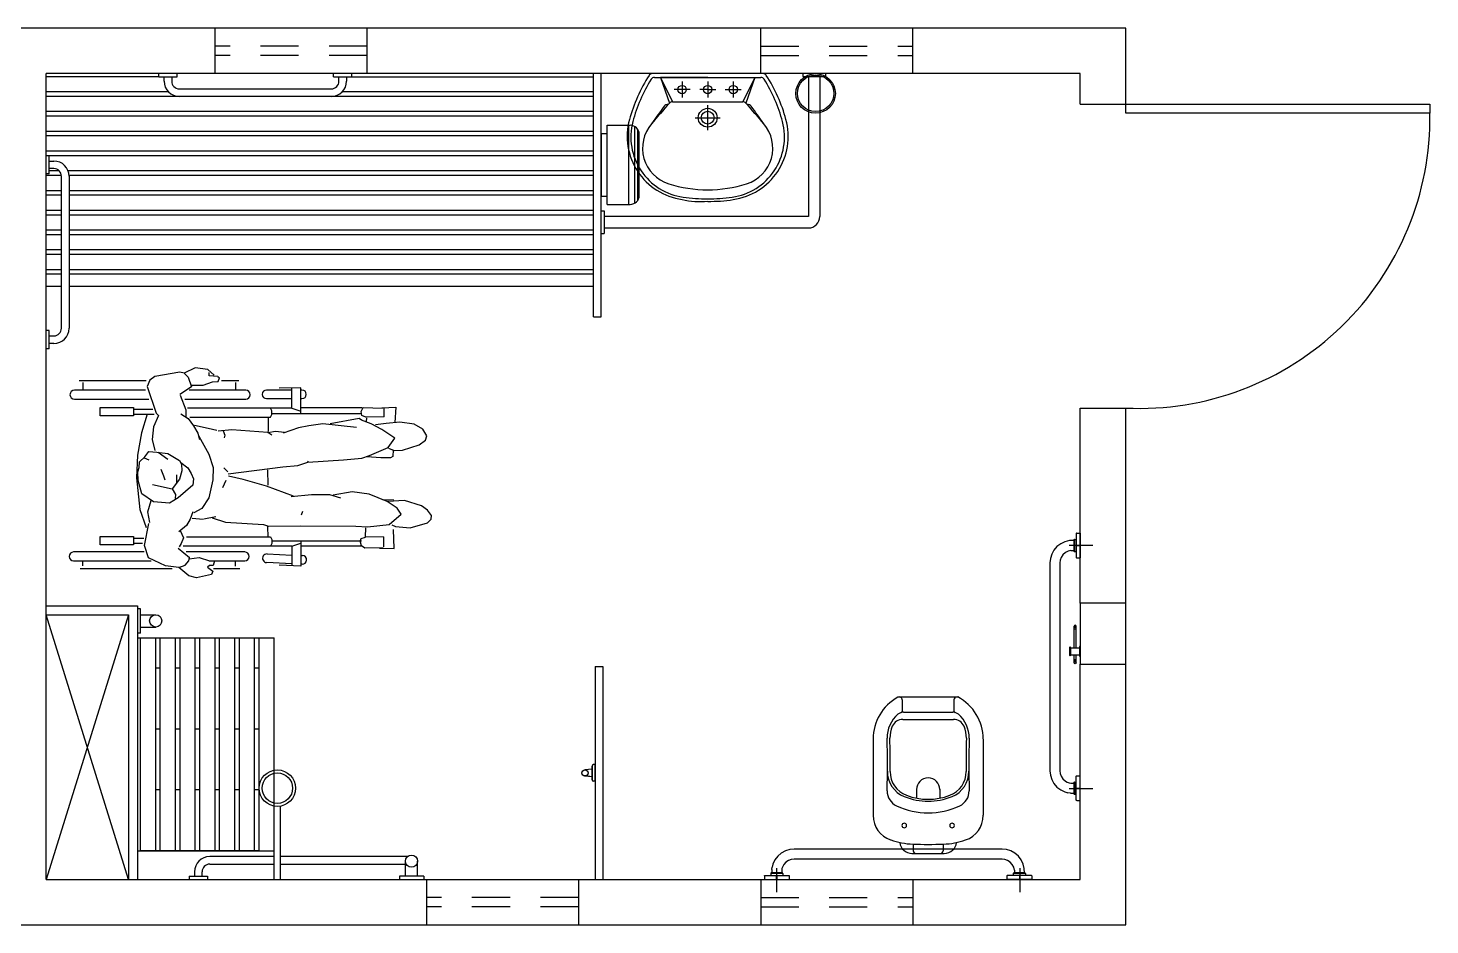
# Model space of a CAD drawing. Header units: inches. Extents: x 542650 to 544515, y 9574150 to 9574595.
# Drawn here: x 542790.676 to 542795.286, y 9574244.093 to 9574247.043 of the extents above; entities that cross this region are included whole.
import ezdxf

# ---------------------------------------------------------------- set-up
doc = ezdxf.new("R2010")
doc.units = ezdxf.units.IN
doc.header["$MEASUREMENT"] = 0
doc.linetypes.add('CONTINU', pattern=[0])
doc.linetypes.add('HIDDEN2', pattern=[0.1875, 0.125, -0.0625])
doc.layers.add('I-ARQ', color=8, linetype='Continuous')

msp = doc.modelspace()

# ---------------------------------------------------------------- linework, layer by layer
at = {"layer": 'I-ARQ'}
for p, q in [((542794.2859, 9574247.0428), (542790.5909, 9574247.0428)), ((542791.2909, 9574246.8928), (542791.2909, 9574247.0428)), ((542791.7909, 9574246.8928), (542791.7909, 9574247.0428)), ((542793.0859, 9574246.8928), (542793.0859, 9574247.0428)), ((542793.5859, 9574246.8928), (542793.5859, 9574247.0428)), ((542794.2859, 9574246.7928), (542794.2859, 9574247.0428)), ((542794.1359, 9574246.8928), (542790.7359, 9574246.8928)), ((542790.7359, 9574244.2428), (542790.7359, 9574246.8928)), ((542791.1059, 9574246.8828), (542791.1059, 9574246.8928)), ((542791.1659, 9574246.8828), (542791.1659, 9574246.8928)), ((542791.6809, 9574246.8828), (542791.6809, 9574246.8928)), ((542791.7409, 9574246.8828), (542791.7409, 9574246.8928)), ((542792.5359, 9574246.0928), (542792.5359, 9574246.8928)), ((542792.5359, 9574246.0928), (542792.5359, 9574246.8928)), ((542792.5609, 9574246.0928), (542792.5609, 9574246.8928)), ((542792.5609, 9574246.0928), (542792.5609, 9574246.8928)), ((542793.0931, 9574246.8928), (542792.7287, 9574246.8928)), ((542794.1359, 9574246.7928), (542794.1359, 9574246.8928)), ((542791.1059, 9574246.8828), (542790.7359, 9574246.8828)), ((542791.1059, 9574246.8828), (542791.1659, 9574246.8828)), ((542791.1234, 9574246.8678), (542791.1234, 9574246.8828)), ((542791.1484, 9574246.8828), (542791.1484, 9574246.8678)), ((542791.1734, 9574246.8428), (542791.6734, 9574246.8428)), ((542791.6809, 9574246.8828), (542791.7409, 9574246.8828)), ((542791.6984, 9574246.8678), (542791.6984, 9574246.8828)), ((542791.7234, 9574246.8828), (542791.7234, 9574246.8678)), ((542791.7409, 9574246.8828), (542792.5359, 9574246.8828)), ((542791.1377, 9574246.8328), (542790.7359, 9574246.8328)), ((542792.5359, 9574246.8178), (542790.7359, 9574246.8178)), ((542791.3734, 9574246.8178), (542791.1734, 9574246.8178)), ((542791.6734, 9574246.8178), (542791.3934, 9574246.8178)), ((542792.5359, 9574246.8328), (542791.7091, 9574246.8328)), ((542792.5359, 9574246.7678), (542790.7359, 9574246.7678)), ((542792.5359, 9574246.7528), (542790.7359, 9574246.7528)), ((542794.1359, 9574246.7928), (542794.2859, 9574246.7928)), ((542794.2859, 9574246.7928), (542795.2859, 9574246.7928)), ((542794.2859, 9574246.7628), (542794.2859, 9574246.7928)), ((542795.2859, 9574246.7628), (542794.2859, 9574246.7628)), ((542795.2859, 9574246.7928), (542795.2859, 9574246.7628)), ((542792.5359, 9574246.7028), (542790.7359, 9574246.7028)), ((542792.58, 9574246.7228), (542792.6559, 9574246.7228)), ((542792.58, 9574246.4628), (542792.58, 9574246.7228)), ((542792.6515, 9574246.4628), (542792.6515, 9574246.7228)), ((542792.6718, 9574246.4674), (542792.6718, 9574246.7182)), ((542792.6812, 9574246.4767), (542792.6812, 9574246.7089)), ((542792.5359, 9574246.6878), (542790.7359, 9574246.6878)), ((542792.5609, 9574246.6957), (542792.58, 9574246.6957)), ((542792.5609, 9574246.6957), (542792.5609, 9574246.4898)), ((542792.6859, 9574246.4928), (542792.6859, 9574246.6928)), ((542792.5359, 9574246.6378), (542790.7359, 9574246.6378)), ((542792.5359, 9574246.6228), (542790.7359, 9574246.6228)), ((542790.7459, 9574246.6228), (542790.7359, 9574246.6228)), ((542790.7459, 9574246.5628), (542790.7459, 9574246.6228)), ((542790.7459, 9574246.6053), (542790.7609, 9574246.6053)), ((542790.7609, 9574246.5803), (542790.7459, 9574246.5803)), ((542790.7788, 9574246.5728), (542790.7459, 9574246.5728)), ((542792.5359, 9574246.5728), (542790.8077, 9574246.5728)), ((542790.7459, 9574246.5628), (542790.7359, 9574246.5628)), ((542790.7858, 9574246.5578), (542790.7359, 9574246.5578)), ((542790.7859, 9574246.0553), (542790.7859, 9574246.5553)), ((542792.5359, 9574246.5578), (542790.8108, 9574246.5578)), ((542790.8109, 9574246.5553), (542790.8109, 9574246.0553)), ((542790.7859, 9574246.5078), (542790.7359, 9574246.5078)), ((542790.7859, 9574246.4928), (542790.7359, 9574246.4928)), ((542792.5359, 9574246.5078), (542790.8109, 9574246.5078)), ((542792.5359, 9574246.4928), (542790.8109, 9574246.4928)), ((542792.5609, 9574246.4898), (542792.58, 9574246.4898)), ((542790.7859, 9574246.4428), (542790.7359, 9574246.4428)), ((542790.7859, 9574246.4278), (542790.7359, 9574246.4278)), ((542792.5359, 9574246.4428), (542790.8109, 9574246.4428)), ((542792.5359, 9574246.4278), (542790.8109, 9574246.4278)), ((542792.58, 9574246.4628), (542792.6559, 9574246.4628)), ((542790.7859, 9574246.3778), (542790.7359, 9574246.3778)), ((542790.7859, 9574246.3628), (542790.7359, 9574246.3628)), ((542792.5359, 9574246.3778), (542790.8109, 9574246.3778)), ((542792.5359, 9574246.3628), (542790.8109, 9574246.3628)), ((542790.7859, 9574246.3128), (542790.7359, 9574246.3128)), ((542790.7859, 9574246.2978), (542790.7359, 9574246.2978)), ((542792.5359, 9574246.3128), (542790.8109, 9574246.3128)), ((542792.5359, 9574246.2978), (542790.8109, 9574246.2978)), ((542790.7859, 9574246.2478), (542790.7359, 9574246.2478)), ((542792.5359, 9574246.2478), (542790.8109, 9574246.2478)), ((542790.7859, 9574246.2328), (542790.7359, 9574246.2328)), ((542792.5359, 9574246.2328), (542790.8109, 9574246.2328)), ((542790.7859, 9574246.1928), (542790.7359, 9574246.1928)), ((542792.5359, 9574246.1928), (542790.8109, 9574246.1928)), ((542792.5359, 9574246.0928), (542792.5609, 9574246.0928)), ((542792.5359, 9574246.0928), (542792.5609, 9574246.0928)), ((542790.7459, 9574246.0478), (542790.7359, 9574246.0478)), ((542790.7459, 9574245.9878), (542790.7459, 9574246.0478)), ((542790.7459, 9574246.0303), (542790.7609, 9574246.0303)), ((542790.7459, 9574245.9878), (542790.7359, 9574245.9878)), ((542790.7609, 9574246.0053), (542790.7459, 9574246.0053)), ((542794.1359, 9574245.1509), (542794.1359, 9574245.7928)), ((542794.1359, 9574245.7928), (542794.2859, 9574245.7928)), ((542794.2859, 9574245.1509), (542794.2859, 9574245.7928)), ((542794.0992, 9574245.3418), (542794.1779, 9574245.3418)), ((542790.7359, 9574245.1428), (542791.0359, 9574245.1428)), ((542791.0359, 9574245.1428), (542791.0359, 9574244.2428)), ((542794.2859, 9574245.1509), (542794.1359, 9574245.1509)), ((542794.1359, 9574245.1509), (542794.1359, 9574244.9509)), ((542794.1359, 9574245.1509), (542794.1359, 9574244.9509)), ((542794.2859, 9574244.9509), (542794.2859, 9574245.1509)), ((542790.7359, 9574245.1128), (542791.0059, 9574245.1128)), ((542791.0059, 9574245.1128), (542790.7359, 9574244.2428)), ((542791.0059, 9574244.2428), (542790.7359, 9574245.1128)), ((542791.0059, 9574245.1128), (542791.0059, 9574244.2428)), ((542791.0459, 9574245.1328), (542791.0359, 9574245.1328)), ((542791.0459, 9574245.0528), (542791.0459, 9574245.1328)), ((542791.0459, 9574245.1128), (542791.0959, 9574245.1128)), ((542791.0459, 9574245.0528), (542791.0359, 9574245.0528)), ((542791.0459, 9574245.0728), (542791.0959, 9574245.0728)), ((542794.1161, 9574245.0044), (542794.1161, 9574245.0758)), ((542794.1161, 9574245.0044), (542794.1161, 9574245.0758)), ((542794.1221, 9574245.0741), (542794.1161, 9574245.0741)), ((542794.1221, 9574245.0741), (542794.1161, 9574245.0741)), ((542794.1221, 9574245.0708), (542794.1161, 9574245.0708)), ((542794.1221, 9574245.0708), (542794.1161, 9574245.0708)), ((542794.1221, 9574245.0658), (542794.1161, 9574245.0658)), ((542794.1221, 9574245.0658), (542794.1161, 9574245.0658)), ((542794.122, 9574245.0766), (542794.1163, 9574245.0766)), ((542794.122, 9574245.0766), (542794.1163, 9574245.0766)), ((542794.1221, 9574245.0044), (542794.1221, 9574245.0758)), ((542794.1221, 9574245.0044), (542794.1221, 9574245.0758)), ((542791.0359, 9574245.037), (542791.4859, 9574245.037)), ((542791.0459, 9574244.337), (542791.0459, 9574245.037)), ((542791.0959, 9574244.337), (542791.0959, 9574245.037)), ((542791.1059, 9574245.037), (542791.4359, 9574245.037)), ((542791.1109, 9574244.337), (542791.1109, 9574245.037)), ((542791.1609, 9574244.337), (542791.1609, 9574245.037)), ((542791.1759, 9574244.337), (542791.1759, 9574245.037)), ((542791.2259, 9574244.337), (542791.2259, 9574245.037)), ((542791.2409, 9574244.337), (542791.2409, 9574245.037)), ((542791.2909, 9574244.337), (542791.2909, 9574245.037)), ((542791.3059, 9574244.337), (542791.3059, 9574245.037)), ((542791.3559, 9574244.337), (542791.3559, 9574245.037)), ((542791.3709, 9574244.337), (542791.3709, 9574245.037)), ((542791.4209, 9574244.337), (542791.4209, 9574245.037)), ((542791.4359, 9574244.337), (542791.4359, 9574245.037)), ((542791.4859, 9574244.337), (542791.4859, 9574245.037)), ((542794.1009, 9574245.0057), (542794.1009, 9574244.9799)), ((542794.1009, 9574245.0057), (542794.1009, 9574244.9799)), ((542794.1044, 9574245.0057), (542794.1044, 9574244.9799)), ((542794.1044, 9574245.0057), (542794.1044, 9574244.9799)), ((542794.1044, 9574245.0044), (542794.1338, 9574245.0044)), ((542794.1044, 9574245.0044), (542794.1338, 9574245.0044)), ((542794.1338, 9574245.0078), (542794.1338, 9574244.9778)), ((542794.1338, 9574245.0078), (542794.1338, 9574244.9778)), ((542794.1044, 9574244.9812), (542794.1338, 9574244.9812)), ((542794.1044, 9574244.9812), (542794.1338, 9574244.9812)), ((542794.1161, 9574244.9551), (542794.1161, 9574244.9812)), ((542794.1161, 9574244.9551), (542794.1161, 9574244.9812)), ((542794.1221, 9574244.9651), (542794.1161, 9574244.9651)), ((542794.1221, 9574244.9651), (542794.1161, 9574244.9651)), ((542794.1221, 9574244.961), (542794.1161, 9574244.961)), ((542794.1221, 9574244.961), (542794.1161, 9574244.961)), ((542794.1221, 9574244.9589), (542794.1161, 9574244.9589)), ((542794.1221, 9574244.9589), (542794.1161, 9574244.9589)), ((542794.1221, 9574244.9551), (542794.1221, 9574244.9812)), ((542794.1221, 9574244.9551), (542794.1221, 9574244.9812)), ((542794.1359, 9574244.9509), (542794.2859, 9574244.9509)), ((542794.1359, 9574244.2428), (542794.1359, 9574244.9509)), ((542794.1359, 9574244.2428), (542794.1359, 9574244.9509)), ((542794.2859, 9574244.0928), (542794.2859, 9574244.9509)), ((542791.1109, 9574244.937), (542791.0959, 9574244.937)), ((542791.1759, 9574244.937), (542791.1609, 9574244.937)), ((542791.2409, 9574244.937), (542791.2259, 9574244.937)), ((542791.3059, 9574244.937), (542791.2909, 9574244.937)), ((542791.3709, 9574244.937), (542791.3559, 9574244.937)), ((542791.4359, 9574244.937), (542791.4209, 9574244.937)), ((542792.5409, 9574244.9428), (542792.5409, 9574244.2428)), ((542792.5409, 9574244.9428), (542792.5659, 9574244.9428)), ((542792.5409, 9574244.9428), (542792.5409, 9574244.2428)), ((542792.5409, 9574244.9428), (542792.5659, 9574244.9428)), ((542792.5659, 9574244.9428), (542792.5659, 9574244.2428)), ((542792.5659, 9574244.9428), (542792.5659, 9574244.2428)), ((542791.1109, 9574244.737), (542791.0959, 9574244.737)), ((542791.1759, 9574244.737), (542791.1609, 9574244.737)), ((542791.2409, 9574244.737), (542791.2259, 9574244.737)), ((542791.3059, 9574244.737), (542791.2909, 9574244.737)), ((542791.3709, 9574244.737), (542791.3559, 9574244.737)), ((542791.4359, 9574244.737), (542791.4209, 9574244.737)), ((542792.5309, 9574244.6055), (542792.5074, 9574244.603)), ((542792.5309, 9574244.6051), (542792.5074, 9574244.6026)), ((542792.5309, 9574244.5804), (542792.5074, 9574244.583)), ((542792.5309, 9574244.5801), (542792.5074, 9574244.5826)), ((542792.5309, 9574244.5704), (542792.5309, 9574244.6152)), ((542792.5309, 9574244.6152), (542792.5309, 9574244.5704)), ((542792.5409, 9574244.6202), (542792.5359, 9574244.6202)), ((542792.5409, 9574244.6202), (542792.5359, 9574244.6202)), ((542792.5409, 9574244.5654), (542792.5409, 9574244.6202)), ((542792.5409, 9574244.6202), (542792.5409, 9574244.5654)), ((542791.1109, 9574244.537), (542791.0959, 9574244.537)), ((542791.1759, 9574244.537), (542791.1609, 9574244.537)), ((542791.2409, 9574244.537), (542791.2259, 9574244.537)), ((542791.3059, 9574244.537), (542791.2909, 9574244.537)), ((542791.3709, 9574244.537), (542791.3559, 9574244.537)), ((542791.4359, 9574244.537), (542791.4209, 9574244.537)), ((542792.5409, 9574244.5654), (542792.5359, 9574244.5654)), ((542792.5409, 9574244.5654), (542792.5359, 9574244.5654)), ((542794.0992, 9574244.5418), (542794.1779, 9574244.5418)), ((542791.4859, 9574244.2428), (542791.4859, 9574244.4836)), ((542791.5059, 9574244.2428), (542791.5059, 9574244.4836)), ((542791.0359, 9574244.337), (542791.4859, 9574244.337)), ((542791.4359, 9574244.337), (542791.0459, 9574244.337)), ((542791.4859, 9574244.3178), (542791.2734, 9574244.3178)), ((542791.9239, 9574244.3178), (542791.5059, 9574244.3178)), ((542791.2234, 9574244.2678), (542791.2234, 9574244.2528)), ((542791.2484, 9574244.2528), (542791.2484, 9574244.2678)), ((542791.2734, 9574244.2928), (542791.4859, 9574244.2928)), ((542791.5059, 9574244.2928), (542791.9172, 9574244.2928)), ((542791.9172, 9574244.2528), (542791.9172, 9574244.3028)), ((542791.9572, 9574244.2528), (542791.9572, 9574244.3028)), ((542793.1369, 9574244.2795), (542793.1369, 9574244.2008)), ((542793.9369, 9574244.2795), (542793.9369, 9574244.2008)), ((542790.7359, 9574244.2428), (542794.1359, 9574244.2428)), ((542791.0359, 9574244.2428), (542792.5384, 9574244.2428)), ((542791.2059, 9574244.2528), (542791.2659, 9574244.2528)), ((542791.2059, 9574244.2528), (542791.2059, 9574244.2428)), ((542791.2659, 9574244.2528), (542791.2659, 9574244.2428)), ((542791.9772, 9574244.2528), (542791.8972, 9574244.2528)), ((542791.8972, 9574244.2528), (542791.8972, 9574244.2428)), ((542791.9772, 9574244.2528), (542791.9772, 9574244.2428)), ((542791.9859, 9574244.2428), (542791.9859, 9574244.0928)), ((542792.1809, 9574244.2428), (542792.2009, 9574244.2428)), ((542792.4859, 9574244.2428), (542792.4859, 9574244.0928)), ((542793.0859, 9574244.2428), (542793.0859, 9574244.0928)), ((542793.5859, 9574244.2428), (542793.5859, 9574244.0928)), ((542790.5909, 9574244.0928), (542794.2859, 9574244.0928))]:
    msp.add_line(p, q, dxfattribs=at)
at = {"layer": 'I-ARQ', "linetype": 'HIDDEN2'}
for p, q in [((542791.7909, 9574246.9828), (542791.2909, 9574246.9828)), ((542793.0859, 9574246.9828), (542793.5859, 9574246.9828)), ((542791.7909, 9574246.9528), (542791.2909, 9574246.9528)), ((542793.0859, 9574246.9528), (542793.5859, 9574246.9528)), ((542792.4859, 9574244.1828), (542791.9859, 9574244.1828)), ((542793.0859, 9574244.1828), (542793.5859, 9574244.1828)), ((542792.4859, 9574244.1528), (542791.9859, 9574244.1528)), ((542793.0859, 9574244.1528), (542793.5859, 9574244.1528))]:
    msp.add_line(p, q, dxfattribs=at)
at = {"layer": 'I-ARQ', "extrusion": (0, 0, -1)}
for p, q in [((542793.2234, 9574246.8928), (542793.2234, 9574246.8834)), ((542793.2984, 9574246.8928), (542793.2984, 9574246.8834)), ((542793.2234, 9574246.8834), (542793.2984, 9574246.8834)), ((542793.2422, 9574246.8834), (542793.2422, 9574246.4228)), ((542793.2797, 9574246.8834), (542793.2797, 9574246.4228)), ((542792.5609, 9574246.4415), (542792.5703, 9574246.4415)), ((542792.5703, 9574246.4415), (542792.5703, 9574246.3665)), ((542793.2422, 9574246.4228), (542792.5703, 9574246.4228)), ((542792.5703, 9574246.3853), (542793.2422, 9574246.3853)), ((542792.5609, 9574246.3665), (542792.5703, 9574246.3665))]:
    msp.add_line(p, q, dxfattribs=at)
at = {"layer": 'I-ARQ', "linetype": 'Continuous'}
for p, q in [((542792.7356, 9574246.8802), (542793.0663, 9574246.8802)), ((542792.9109, 9574246.8802), (542792.7555, 9574246.8802)), ((542792.7555, 9574246.8802), (542792.7948, 9574246.8004)), ((542792.7555, 9574246.8802), (542792.7853, 9574246.7961)), ((542792.8269, 9574246.8665), (542792.8269, 9574246.814)), ((542792.9109, 9574246.8802), (542793.0862, 9574246.8802)), ((542792.9109, 9574246.8665), (542792.9109, 9574246.814)), ((542792.9949, 9574246.8665), (542792.9949, 9574246.814)), ((542793.0663, 9574246.8802), (542793.027, 9574246.8004)), ((542793.0663, 9574246.8802), (542793.0365, 9574246.7961)), ((542792.7948, 9574246.8004), (542793.027, 9574246.8004)), ((542792.8532, 9574246.8403), (542792.8007, 9574246.8403)), ((542792.9109, 9574246.8403), (542792.8847, 9574246.8403)), ((542792.9109, 9574246.8403), (542792.9372, 9574246.8403)), ((542792.9687, 9574246.8403), (542793.0212, 9574246.8403)), ((542792.9109, 9574246.7069), (542792.9109, 9574246.7889)), ((542792.8699, 9574246.7479), (542792.9519, 9574246.7479)), ((542793.5406, 9574244.8428), (542793.7334, 9574244.8428)), ((542793.551, 9574244.8328), (542793.551, 9574244.7969)), ((542793.7208, 9574244.8328), (542793.7208, 9574244.7969)), ((542793.5523, 9574244.7688), (542793.7195, 9574244.7688)), ((542793.5545, 9574244.7928), (542793.7173, 9574244.7928)), ((542793.455, 9574244.7044), (542793.455, 9574244.4534)), ((542793.8169, 9574244.7044), (542793.8169, 9574244.4535)), ((542793.5975, 9574244.538), (542793.5975, 9574244.5098)), ((542793.6743, 9574244.539), (542793.6743, 9574244.5098)), ((542793.5868, 9574244.3589), (542793.5868, 9574244.3369)), ((542793.6851, 9574244.3589), (542793.6851, 9574244.3369)), ((542793.5827, 9574244.328), (542793.5957, 9574244.328)), ((542793.5957, 9574244.328), (542793.6891, 9574244.328))]:
    msp.add_line(p, q, dxfattribs=at)
at = {"layer": 'I-ARQ', "linetype": 'ByBlock'}
for p, q in [((542791.2257, 9574245.9254), (542791.1896, 9574245.9076)), ((542791.2672, 9574245.9196), (542791.2257, 9574245.9254)), ((542791.2879, 9574245.9007), (542791.2672, 9574245.9196)), ((542791.065, 9574245.8821), (542790.8447, 9574245.8821)), ((542790.8558, 9574245.8769), (542790.8558, 9574245.8528)), ((542791.0764, 9574245.8846), (542791.0675, 9574245.8638)), ((542791.0927, 9574245.8965), (542791.0764, 9574245.8846)), ((542791.1749, 9574245.9104), (542791.0927, 9574245.8965)), ((542791.1896, 9574245.9076), (542791.1749, 9574245.9104)), ((542791.1903, 9574245.9063), (542791.2021, 9574245.8949)), ((542791.2021, 9574245.8949), (542791.2131, 9574245.863)), ((542791.2515, 9574245.8677), (542791.2829, 9574245.8792)), ((542791.272, 9574245.8991), (542791.2717, 9574245.9097)), ((542791.3001, 9574245.8964), (542791.272, 9574245.8991)), ((542791.2829, 9574245.8792), (542791.3017, 9574245.8806)), ((542791.3001, 9574245.8964), (542791.3058, 9574245.8924)), ((542791.3017, 9574245.8806), (542791.3058, 9574245.8924)), ((542791.3696, 9574245.8821), (542791.3117, 9574245.8821)), ((542791.3581, 9574245.8769), (542791.3581, 9574245.8528)), ((542791.0621, 9574245.8514), (542790.8286, 9574245.8514)), ((542791.0675, 9574245.8638), (542791.0972, 9574245.7765)), ((542791.2131, 9574245.863), (542791.1747, 9574245.8371)), ((542791.1762, 9574245.8358), (542791.1954, 9574245.7866)), ((542791.392, 9574245.8514), (542791.2062, 9574245.8514)), ((542791.2121, 9574245.8683), (542791.2515, 9574245.8677)), ((542791.5434, 9574245.8522), (542791.4603, 9574245.8522)), ((542791.5733, 9574245.8593), (542791.5016, 9574245.8588)), ((542791.5434, 9574245.793), (542791.5434, 9574245.8591)), ((542791.5769, 9574245.8522), (542791.573, 9574245.8522)), ((542791.5733, 9574245.7748), (542791.5733, 9574245.8593)), ((542790.8286, 9574245.8222), (542791.0735, 9574245.8222)), ((542790.9137, 9574245.7951), (542791.0229, 9574245.7951)), ((542790.9137, 9574245.767), (542790.9137, 9574245.7951)), ((542791.0229, 9574245.7951), (542791.0229, 9574245.767)), ((542791.0229, 9574245.7894), (542791.0864, 9574245.7894)), ((542791.1919, 9574245.8222), (542791.392, 9574245.8222)), ((542791.1954, 9574245.7866), (542791.1953, 9574245.7642)), ((542791.5434, 9574245.793), (542791.2005, 9574245.793)), ((542791.4603, 9574245.8238), (542791.5415, 9574245.8238)), ((542791.4782, 9574245.7842), (542791.4736, 9574245.793)), ((542791.4782, 9574245.7717), (542791.4782, 9574245.7842)), ((542791.5436, 9574245.7927), (542791.5728, 9574245.783)), ((542791.7748, 9574245.7932), (542791.5733, 9574245.7932)), ((542791.5743, 9574245.8238), (542791.5769, 9574245.8238)), ((542791.771, 9574245.7811), (542791.7778, 9574245.7949)), ((542791.7732, 9574245.7688), (542791.771, 9574245.7811)), ((542791.7778, 9574245.7949), (542791.8411, 9574245.7928)), ((542791.8395, 9574245.7934), (542791.8854, 9574245.7957)), ((542791.8468, 9574245.7635), (542791.8474, 9574245.7936)), ((542791.8854, 9574245.7957), (542791.8823, 9574245.7449)), ((542791.0229, 9574245.767), (542790.9137, 9574245.767)), ((542791.0236, 9574245.773), (542791.0907, 9574245.773)), ((542791.0673, 9574245.773), (542791.0492, 9574245.7114)), ((542791.1054, 9574245.7679), (542791.0886, 9574245.7308)), ((542791.0972, 9574245.7765), (542791.1054, 9574245.7679)), ((542791.179, 9574245.7736), (542791.2022, 9574245.7584)), ((542791.2022, 9574245.7584), (542791.2198, 9574245.7346)), ((542791.2076, 9574245.7629), (542791.4736, 9574245.7629)), ((542791.2198, 9574245.7346), (542791.234, 9574245.7098)), ((542791.2686, 9574245.7261), (542791.2237, 9574245.7359)), ((542791.466, 9574245.7604), (542791.4654, 9574245.7155)), ((542791.4736, 9574245.7629), (542791.4782, 9574245.7717)), ((542791.4787, 9574245.7751), (542791.7726, 9574245.7751)), ((542791.5999, 9574245.7348), (542791.5655, 9574245.7283)), ((542791.6452, 9574245.7412), (542791.5999, 9574245.7348)), ((542791.7566, 9574245.7289), (542791.6452, 9574245.7412)), ((542791.7646, 9574245.7581), (542791.6697, 9574245.7406)), ((542791.7728, 9574245.753), (542791.7646, 9574245.7581)), ((542791.8044, 9574245.7411), (542791.7728, 9574245.753)), ((542791.7867, 9574245.7625), (542791.7732, 9574245.7688)), ((542791.8468, 9574245.7635), (542791.7867, 9574245.7625)), ((542791.7888, 9574245.7488), (542791.7902, 9574245.761)), ((542791.8397, 9574245.7221), (542791.8044, 9574245.7411)), ((542791.8534, 9574245.7425), (542791.819, 9574245.7373)), ((542791.899, 9574245.7464), (542791.8534, 9574245.7425)), ((542791.9454, 9574245.7404), (542791.899, 9574245.7464)), ((542791.9745, 9574245.724), (542791.9454, 9574245.7404)), ((542791.0492, 9574245.7114), (542791.0364, 9574245.6382)), ((542791.0886, 9574245.7308), (542791.0841, 9574245.69)), ((542791.0841, 9574245.69), (542791.0931, 9574245.6531)), ((542791.234, 9574245.7098), (542791.2398, 9574245.69)), ((542791.2376, 9574245.6999), (542791.2706, 9574245.6417)), ((542791.2968, 9574245.7196), (542791.2686, 9574245.7261)), ((542791.3459, 9574245.7209), (542791.3017, 9574245.717)), ((542791.3174, 9574245.7177), (542791.3233, 9574245.7033)), ((542791.3233, 9574245.7033), (542791.3208, 9574245.6945)), ((542791.4643, 9574245.712), (542791.3459, 9574245.7209)), ((542791.4903, 9574245.7163), (542791.4643, 9574245.7109)), ((542791.4778, 9574245.7033), (542791.4643, 9574245.712)), ((542791.5196, 9574245.7121), (542791.4903, 9574245.7163)), ((542791.5655, 9574245.7283), (542791.5146, 9574245.7098)), ((542791.8818, 9574245.6942), (542791.8397, 9574245.7221)), ((542791.8607, 9574245.6637), (542791.8818, 9574245.6942)), ((542791.9873, 9574245.7017), (542791.9745, 9574245.724)), ((542791.9835, 9574245.6871), (542791.9873, 9574245.7017)), ((542791.0597, 9574245.6328), (542791.0734, 9574245.6496)), ((542791.0734, 9574245.6496), (542791.0992, 9574245.648)), ((542791.0992, 9574245.648), (542791.1359, 9574245.6433)), ((542791.1362, 9574245.6238), (542791.1037, 9574245.6462)), ((542791.1359, 9574245.6433), (542791.1746, 9574245.6204)), ((542791.7986, 9574245.6373), (542791.8607, 9574245.6637)), ((542791.8616, 9574245.6615), (542791.8798, 9574245.6537)), ((542791.8768, 9574245.655), (542791.8755, 9574245.6331)), ((542791.8798, 9574245.6537), (542791.9078, 9574245.6545)), ((542791.9078, 9574245.6545), (542791.9619, 9574245.6718)), ((542791.9619, 9574245.6718), (542791.9835, 9574245.6871)), ((542791.0364, 9574245.6382), (542791.0323, 9574245.5638)), ((542791.0376, 9574245.5832), (542791.0419, 9574245.5973)), ((542791.0419, 9574245.5973), (542791.0422, 9574245.616)), ((542791.0422, 9574245.616), (542791.0597, 9574245.6328)), ((542791.0583, 9574245.629), (542791.0728, 9574245.6227)), ((542791.1746, 9574245.6204), (542791.1802, 9574245.6081)), ((542791.1787, 9574245.6141), (542791.201, 9574245.5967)), ((542791.1802, 9574245.6081), (542791.1822, 9574245.586)), ((542791.201, 9574245.5967), (542791.2128, 9574245.5779)), ((542791.2706, 9574245.6417), (542791.2843, 9574245.5973)), ((542791.2843, 9574245.5973), (542791.2834, 9574245.5568)), ((542791.333, 9574245.583), (542791.3194, 9574245.5963)), ((542791.3346, 9574245.5769), (542791.5136, 9574245.5996)), ((542791.5136, 9574245.5996), (542791.5627, 9574245.6044)), ((542791.5627, 9574245.6044), (542791.5961, 9574245.6144)), ((542791.5961, 9574245.6144), (542791.7136, 9574245.6221)), ((542791.5961, 9574245.6144), (542791.598, 9574245.6179)), ((542791.7136, 9574245.6221), (542791.7739, 9574245.6281)), ((542791.7739, 9574245.6281), (542791.7986, 9574245.6373)), ((542791.8362, 9574245.6291), (542791.7899, 9574245.6326)), ((542791.8679, 9574245.6296), (542791.8362, 9574245.6291)), ((542791.8755, 9574245.6331), (542791.8679, 9574245.6296)), ((542791.0323, 9574245.5638), (542791.0436, 9574245.4592)), ((542791.0384, 9574245.5549), (542791.0376, 9574245.5832)), ((542791.0507, 9574245.5105), (542791.0384, 9574245.5549)), ((542791.1129, 9574245.5914), (542791.122, 9574245.5702)), ((542791.122, 9574245.5702), (542791.126, 9574245.5564)), ((542791.1743, 9574245.5592), (542791.1504, 9574245.5268)), ((542791.1637, 9574245.5731), (542791.1639, 9574245.5463)), ((542791.1822, 9574245.586), (542791.1743, 9574245.5592)), ((542791.2128, 9574245.5779), (542791.2198, 9574245.5596)), ((542791.2198, 9574245.5596), (542791.2177, 9574245.5392)), ((542791.2834, 9574245.5568), (542791.2709, 9574245.4972)), ((542791.3171, 9574245.5315), (542791.3275, 9574245.5558)), ((542791.3839, 9574245.5584), (542791.3351, 9574245.5693)), ((542791.4604, 9574245.5357), (542791.3839, 9574245.5584)), ((542791.464, 9574245.5895), (542791.4643, 9574245.5394)), ((542791.0882, 9574245.4841), (542791.0507, 9574245.5105)), ((542791.1496, 9574245.5263), (542791.0858, 9574245.5408)), ((542791.1504, 9574245.5268), (542791.1612, 9574245.5085)), ((542791.1612, 9574245.5085), (542791.1599, 9574245.4953)), ((542791.2177, 9574245.5392), (542791.1696, 9574245.4973)), ((542791.5489, 9574245.5028), (542791.4604, 9574245.5357)), ((542791.6081, 9574245.5079), (542791.5414, 9574245.5011)), ((542791.6684, 9574245.5077), (542791.6081, 9574245.5079)), ((542791.7041, 9574245.4969), (542791.6684, 9574245.5077)), ((542791.7415, 9574245.5178), (542791.6791, 9574245.5063)), ((542791.7982, 9574245.5099), (542791.7415, 9574245.5178)), ((542791.8565, 9574245.4852), (542791.7982, 9574245.5099)), ((542791.0436, 9574245.4592), (542791.0643, 9574245.4)), ((542791.0704, 9574245.4513), (542791.081, 9574245.4892)), ((542791.1407, 9574245.4805), (542791.0882, 9574245.4841)), ((542791.1696, 9574245.4973), (542791.1407, 9574245.4805)), ((542791.248, 9574245.462), (542791.2208, 9574245.4479)), ((542791.2709, 9574245.4972), (542791.248, 9574245.462)), ((542791.8784, 9574245.4895), (542791.8419, 9574245.4913)), ((542791.8903, 9574245.4638), (542791.8565, 9574245.4852)), ((542791.9139, 9574245.4888), (542791.8594, 9574245.4861)), ((542791.9031, 9574245.4439), (542791.8903, 9574245.4638)), ((542791.9699, 9574245.4718), (542791.9139, 9574245.4888)), ((542791.9892, 9574245.4567), (542791.9699, 9574245.4718)), ((542791.0592, 9574245.3413), (542791.073, 9574245.4134)), ((542791.0771, 9574245.4168), (542791.0704, 9574245.4513)), ((542791.2095, 9574245.4275), (542791.1968, 9574245.4068)), ((542791.2184, 9574245.4518), (542791.2095, 9574245.4275)), ((542791.2155, 9574245.4309), (542791.2522, 9574245.4276)), ((542791.2546, 9574245.429), (542791.294, 9574245.4365)), ((542791.2814, 9574245.4322), (542791.3254, 9574245.4176)), ((542791.3254, 9574245.4176), (542791.4502, 9574245.4099)), ((542791.5748, 9574245.4414), (542791.58, 9574245.4536)), ((542791.864, 9574245.4103), (542791.9031, 9574245.4439)), ((542791.9329, 9574245.3991), (542791.9896, 9574245.415)), ((542792.0026, 9574245.4391), (542791.9892, 9574245.4567)), ((542791.9896, 9574245.415), (542792.0022, 9574245.428)), ((542792.0022, 9574245.428), (542792.0026, 9574245.4391)), ((542790.9137, 9574245.3705), (542791.0229, 9574245.3705)), ((542790.9137, 9574245.3425), (542790.9137, 9574245.3705)), ((542791.0229, 9574245.3705), (542791.0229, 9574245.3425)), ((542791.1968, 9574245.4068), (542791.1718, 9574245.3853)), ((542791.1768, 9574245.3901), (542791.1871, 9574245.3664)), ((542791.1871, 9574245.3664), (542791.1793, 9574245.347)), ((542791.1976, 9574245.3689), (542791.4736, 9574245.3689)), ((542791.4502, 9574245.4099), (542791.4672, 9574245.4046)), ((542791.4639, 9574245.4033), (542791.4644, 9574245.3688)), ((542791.4672, 9574245.4046), (542791.5705, 9574245.4058)), ((542791.4736, 9574245.3689), (542791.4782, 9574245.3601)), ((542791.5705, 9574245.4058), (542791.7542, 9574245.4042)), ((542791.7542, 9574245.4042), (542791.792, 9574245.4023)), ((542791.7716, 9574245.3644), (542791.7862, 9574245.3678)), ((542791.7862, 9574245.369), (542791.787, 9574245.3985)), ((542791.8448, 9574245.3697), (542791.7862, 9574245.3678)), ((542791.792, 9574245.4023), (542791.864, 9574245.4103)), ((542791.8448, 9574245.3697), (542791.8445, 9574245.3369)), ((542791.8719, 9574245.4089), (542791.884, 9574245.4037)), ((542791.88, 9574245.3314), (542791.8775, 9574245.393)), ((542791.884, 9574245.4037), (542791.9329, 9574245.3991)), ((542791.0579, 9574245.3195), (542790.8255, 9574245.3195)), ((542791.0229, 9574245.3425), (542790.9137, 9574245.3425)), ((542791.0229, 9574245.3648), (542791.0564, 9574245.3648)), ((542791.0236, 9574245.3484), (542791.0522, 9574245.3484)), ((542791.0719, 9574245.3004), (542791.0592, 9574245.3413)), ((542791.1692, 9574245.3325), (542791.2068, 9574245.3018)), ((542791.1793, 9574245.347), (542791.1731, 9574245.3363)), ((542791.5434, 9574245.3388), (542791.1862, 9574245.3388)), ((542791.3889, 9574245.3195), (542791.1962, 9574245.3195)), ((542791.4782, 9574245.3476), (542791.4736, 9574245.3388)), ((542791.4782, 9574245.3601), (542791.4782, 9574245.3476)), ((542791.4787, 9574245.3567), (542791.7726, 9574245.3567)), ((542791.5434, 9574245.3388), (542791.5434, 9574245.274)), ((542791.5436, 9574245.339), (542791.5728, 9574245.3488)), ((542791.5733, 9574245.357), (542791.5733, 9574245.2725)), ((542791.7748, 9574245.3386), (542791.5733, 9574245.3386)), ((542791.7722, 9574245.3396), (542791.7686, 9574245.3563)), ((542791.7689, 9574245.3573), (542791.7716, 9574245.3644)), ((542791.7832, 9574245.3322), (542791.7722, 9574245.3396)), ((542791.844, 9574245.333), (542791.7832, 9574245.3322)), ((542791.8798, 9574245.3303), (542791.8317, 9574245.331)), ((542790.8255, 9574245.2903), (542791.0807, 9574245.2903)), ((542790.8561, 9574245.2736), (542790.8561, 9574245.2895)), ((542791.1276, 9574245.2736), (542791.0719, 9574245.3004)), ((542791.1716, 9574245.2688), (542791.1276, 9574245.2736)), ((542791.1716, 9574245.2688), (542791.1924, 9574245.2757)), ((542791.1924, 9574245.2757), (542791.2046, 9574245.29)), ((542791.2046, 9574245.29), (542791.2068, 9574245.3018)), ((542791.2062, 9574245.2969), (542791.2385, 9574245.3016)), ((542791.2385, 9574245.3016), (542791.2726, 9574245.2899)), ((542791.2723, 9574245.275), (542791.2658, 9574245.2691)), ((542791.2715, 9574245.2903), (542791.3889, 9574245.2903)), ((542791.2852, 9574245.2748), (542791.2723, 9574245.275)), ((542791.289, 9574245.2901), (542791.2852, 9574245.2748)), ((542791.3573, 9574245.291), (542791.3573, 9574245.2725)), ((542791.5434, 9574245.2809), (542791.4608, 9574245.2848)), ((542791.4621, 9574245.3132), (542791.5432, 9574245.3094)), ((542791.5733, 9574245.2724), (542791.5018, 9574245.2763)), ((542791.5733, 9574245.308), (542791.5786, 9574245.3077)), ((542791.5772, 9574245.2794), (542791.5734, 9574245.2796)), ((542791.1503, 9574245.2641), (542790.8476, 9574245.2641)), ((542791.2053, 9574245.2411), (542791.1716, 9574245.2688)), ((542791.2301, 9574245.2348), (542791.2053, 9574245.2411)), ((542791.2789, 9574245.2457), (542791.2301, 9574245.2348)), ((542791.2658, 9574245.2691), (542791.284, 9574245.2565)), ((542791.284, 9574245.2565), (542791.2789, 9574245.2457)), ((542791.3725, 9574245.2641), (542791.2861, 9574245.2641))]:
    msp.add_line(p, q, dxfattribs=at)
at = {"layer": 'I-ARQ', "linetype": 'CONTINU'}
for points in [[(542794.123, 9574245.3802), (542794.1227, 9574245.3792)], [(542794.1227, 9574245.3792), (542794.1227, 9574245.3421)], [(542794.1237, 9574245.3809), (542794.123, 9574245.3802)], [(542794.1247, 9574245.3812), (542794.1237, 9574245.3809)], [(542794.1247, 9574245.3812), (542794.1359, 9574245.3812)], [(542794.1359, 9574245.3812), (542794.1359, 9574245.3)], [(542794.0495, 9574245.3256), (542794.0421, 9574245.3122)], [(542794.0596, 9574245.3374), (542794.0495, 9574245.3256)], [(542794.072, 9574245.3468), (542794.0596, 9574245.3374)], [(542794.0858, 9574245.3533), (542794.072, 9574245.3468)], [(542794.1002, 9574245.3568), (542794.0858, 9574245.3533)], [(542794.0961, 9574245.3221), (542794.0871, 9574245.3173)], [(542794.1056, 9574245.3243), (542794.0961, 9574245.3221)], [(542794.1148, 9574245.3573), (542794.1002, 9574245.3568)], [(542794.1056, 9574245.3243), (542794.1148, 9574245.3243)], [(542794.1151, 9574245.3596), (542794.1148, 9574245.3586)], [(542794.1148, 9574245.3586), (542794.1148, 9574245.3229)], [(542794.1148, 9574245.3229), (542794.1151, 9574245.3218)], [(542794.1158, 9574245.3604), (542794.1151, 9574245.3596)], [(542794.1151, 9574245.3218), (542794.1158, 9574245.3211)], [(542794.1168, 9574245.3606), (542794.1158, 9574245.3604)], [(542794.1158, 9574245.3211), (542794.1168, 9574245.3208)], [(542794.1168, 9574245.3606), (542794.1227, 9574245.3606)], [(542794.1168, 9574245.3606), (542794.1168, 9574245.3208)], [(542794.1168, 9574245.3208), (542794.1227, 9574245.3208)], [(542794.1227, 9574245.3421), (542794.1359, 9574245.3421)], [(542794.1227, 9574245.3406), (542794.1359, 9574245.3406)], [(542794.1227, 9574245.3406), (542794.1227, 9574245.302)], [(542794.1329, 9574245.3421), (542794.1329, 9574245.3406)], [(542794.0378, 9574245.2981), (542794.0364, 9574245.2836)], [(542794.0364, 9574245.2836), (542794.0364, 9574244.5999)], [(542794.0421, 9574245.3122), (542794.0378, 9574245.2981)], [(542794.0704, 9574245.2928), (542794.0694, 9574245.2836)], [(542794.0694, 9574245.2836), (542794.0694, 9574244.5999)], [(542794.0737, 9574245.3019), (542794.0704, 9574245.2928)], [(542794.0793, 9574245.3103), (542794.0737, 9574245.3019)], [(542794.0871, 9574245.3173), (542794.0793, 9574245.3103)], [(542794.1227, 9574245.302), (542794.123, 9574245.301)], [(542794.123, 9574245.301), (542794.1237, 9574245.3002)], [(542794.1237, 9574245.3002), (542794.1247, 9574245.3)], [(542794.1247, 9574245.3), (542794.1359, 9574245.3)], [(542794.0364, 9574244.5999), (542794.0378, 9574244.5855)], [(542794.0378, 9574244.5855), (542794.0421, 9574244.5713)], [(542794.0694, 9574244.5999), (542794.0704, 9574244.5907)], [(542794.0704, 9574244.5907), (542794.0737, 9574244.5817)], [(542794.1227, 9574244.5815), (542794.123, 9574244.5825)], [(542794.123, 9574244.5825), (542794.1237, 9574244.5833)], [(542794.1237, 9574244.5833), (542794.1247, 9574244.5835)], [(542794.1247, 9574244.5835), (542794.1359, 9574244.5835)], [(542794.1359, 9574244.5023), (542794.1359, 9574244.5835)], [(542794.0421, 9574244.5713), (542794.0495, 9574244.5579)], [(542794.0495, 9574244.5579), (542794.0596, 9574244.5462)], [(542794.0596, 9574244.5462), (542794.072, 9574244.5367)], [(542794.072, 9574244.5367), (542794.0858, 9574244.5302)], [(542794.0737, 9574244.5817), (542794.0793, 9574244.5732)], [(542794.0793, 9574244.5732), (542794.0871, 9574244.5662)], [(542794.1056, 9574244.5592), (542794.1148, 9574244.5593)], [(542794.1151, 9574244.5617), (542794.1148, 9574244.5607)], [(542794.1148, 9574244.5607), (542794.1148, 9574244.5249)], [(542794.1158, 9574244.5624), (542794.1151, 9574244.5617)], [(542794.1168, 9574244.5627), (542794.1158, 9574244.5624)], [(542794.1168, 9574244.5627), (542794.1227, 9574244.5627)], [(542794.1168, 9574244.5627), (542794.1168, 9574244.5229)], [(542794.1227, 9574244.5429), (542794.1227, 9574244.5815)], [(542794.1227, 9574244.5429), (542794.1359, 9574244.5429)], [(542794.1227, 9574244.5414), (542794.1359, 9574244.5414)], [(542794.1227, 9574244.5043), (542794.1227, 9574244.5414)], [(542794.1329, 9574244.5414), (542794.1329, 9574244.5429)], [(542794.0858, 9574244.5302), (542794.0955, 9574244.5279)], [(542794.104, 9574244.5266), (542794.1148, 9574244.5263)], [(542794.1148, 9574244.5249), (542794.1151, 9574244.5239)], [(542794.1151, 9574244.5239), (542794.1158, 9574244.5232)], [(542794.1158, 9574244.5232), (542794.1168, 9574244.5229)], [(542794.1168, 9574244.5229), (542794.1227, 9574244.5229)], [(542794.123, 9574244.5033), (542794.1227, 9574244.5043)], [(542794.1237, 9574244.5026), (542794.123, 9574244.5033)], [(542794.1247, 9574244.5023), (542794.1237, 9574244.5026)], [(542794.1247, 9574244.5023), (542794.1359, 9574244.5023)], [(542793.1319, 9574244.3067), (542793.1254, 9574244.2929)], [(542793.1413, 9574244.3191), (542793.1319, 9574244.3067)], [(542793.1531, 9574244.3292), (542793.1413, 9574244.3191)], [(542793.1665, 9574244.3365), (542793.1531, 9574244.3292)], [(542793.1806, 9574244.3409), (542793.1665, 9574244.3365)], [(542793.1859, 9574244.3083), (542793.1768, 9574244.305)], [(542793.1951, 9574244.3423), (542793.1806, 9574244.3409)], [(542793.1951, 9574244.3093), (542793.1859, 9574244.3083)], [(542793.8788, 9574244.3423), (542793.1951, 9574244.3423)], [(542793.8788, 9574244.3093), (542793.1951, 9574244.3093)], [(542793.8932, 9574244.3409), (542793.8788, 9574244.3423)], [(542793.888, 9574244.3083), (542793.8788, 9574244.3093)], [(542793.897, 9574244.305), (542793.888, 9574244.3083)], [(542793.9074, 9574244.3365), (542793.8932, 9574244.3409)], [(542793.9208, 9574244.3292), (542793.9074, 9574244.3365)], [(542793.9325, 9574244.3191), (542793.9208, 9574244.3292)], [(542793.942, 9574244.3067), (542793.9325, 9574244.3191)], [(542793.9485, 9574244.2929), (542793.942, 9574244.3067)], [(542793.1183, 9574244.2629), (542793.1181, 9574244.2619)], [(542793.1181, 9574244.2619), (542793.1181, 9574244.256)], [(542793.1579, 9574244.2619), (542793.1181, 9574244.2619)], [(542793.1191, 9574244.2636), (542793.1183, 9574244.2629)], [(542793.1201, 9574244.2639), (542793.1191, 9574244.2636)], [(542793.1558, 9574244.2639), (542793.1201, 9574244.2639)], [(542793.1218, 9574244.2747), (542793.1214, 9574244.2639)], [(542793.1254, 9574244.2929), (542793.1231, 9574244.2832)], [(542793.1544, 9574244.2731), (542793.1544, 9574244.2639)], [(542793.1569, 9574244.2636), (542793.1558, 9574244.2639)], [(542793.1576, 9574244.2629), (542793.1569, 9574244.2636)], [(542793.1579, 9574244.2619), (542793.1576, 9574244.2629)], [(542793.1579, 9574244.2619), (542793.1579, 9574244.256)], [(542793.1684, 9574244.2994), (542793.1614, 9574244.2916)], [(542793.1768, 9574244.305), (542793.1684, 9574244.2994)], [(542793.9055, 9574244.2994), (542793.897, 9574244.305)], [(542793.9125, 9574244.2916), (542793.9055, 9574244.2994)], [(542793.9172, 9574244.2826), (542793.9125, 9574244.2916)], [(542793.9163, 9574244.2629), (542793.916, 9574244.2619)], [(542793.916, 9574244.2619), (542793.916, 9574244.256)], [(542793.9558, 9574244.2619), (542793.916, 9574244.2619)], [(542793.917, 9574244.2636), (542793.9163, 9574244.2629)], [(542793.918, 9574244.2639), (542793.917, 9574244.2636)], [(542793.9195, 9574244.2731), (542793.9172, 9574244.2826)], [(542793.9538, 9574244.2639), (542793.918, 9574244.2639)], [(542793.9195, 9574244.2731), (542793.9194, 9574244.2639)], [(542793.9519, 9574244.2784), (542793.9485, 9574244.2929)], [(542793.9524, 9574244.2639), (542793.9519, 9574244.2784)], [(542793.9548, 9574244.2636), (542793.9538, 9574244.2639)], [(542793.9555, 9574244.2629), (542793.9548, 9574244.2636)], [(542793.9558, 9574244.2619), (542793.9555, 9574244.2629)], [(542793.9558, 9574244.2619), (542793.9558, 9574244.256)], [(542793.0975, 9574244.254), (542793.0978, 9574244.255)], [(542793.0975, 9574244.254), (542793.0975, 9574244.2428)], [(542793.0975, 9574244.2428), (542793.1787, 9574244.2428)], [(542793.0978, 9574244.255), (542793.0985, 9574244.2557)], [(542793.0985, 9574244.2557), (542793.0995, 9574244.256)], [(542793.0995, 9574244.256), (542793.1366, 9574244.256)], [(542793.1366, 9574244.256), (542793.1366, 9574244.2428)], [(542793.1366, 9574244.2458), (542793.1381, 9574244.2458)], [(542793.1381, 9574244.256), (542793.1381, 9574244.2428)], [(542793.1381, 9574244.256), (542793.1767, 9574244.256)], [(542793.1767, 9574244.256), (542793.1777, 9574244.2557)], [(542793.1777, 9574244.2557), (542793.1784, 9574244.255)], [(542793.1784, 9574244.255), (542793.1787, 9574244.254)], [(542793.1787, 9574244.254), (542793.1787, 9574244.2428)], [(542793.8954, 9574244.255), (542793.8951, 9574244.254)], [(542793.8951, 9574244.254), (542793.8951, 9574244.2428)], [(542793.9764, 9574244.2428), (542793.8951, 9574244.2428)], [(542793.8962, 9574244.2557), (542793.8954, 9574244.255)], [(542793.8972, 9574244.256), (542793.8962, 9574244.2557)], [(542793.9358, 9574244.256), (542793.8972, 9574244.256)], [(542793.9358, 9574244.256), (542793.9358, 9574244.2428)], [(542793.9373, 9574244.2458), (542793.9358, 9574244.2458)], [(542793.9373, 9574244.256), (542793.9373, 9574244.2428)], [(542793.9743, 9574244.256), (542793.9373, 9574244.256)], [(542793.9754, 9574244.2557), (542793.9743, 9574244.256)], [(542793.9761, 9574244.255), (542793.9754, 9574244.2557)], [(542793.9764, 9574244.254), (542793.9761, 9574244.255)], [(542793.9764, 9574244.254), (542793.9764, 9574244.2428)]]:
    msp.add_lwpolyline(points, dxfattribs=at)
at = {"layer": 'I-ARQ', "linetype": 'Continuous'}
for points in [[(542794.0871, 9574244.5662), (542794.0935, 9574244.5625)], [(542794.0935, 9574244.5625), (542794.0998, 9574244.5601)], [(542794.0998, 9574244.5601), (542794.1056, 9574244.5592)], [(542794.104, 9574244.5266), (542794.0955, 9574244.5279)], [(542793.1218, 9574244.2747), (542793.1231, 9574244.2832)], [(542793.1553, 9574244.2789), (542793.1544, 9574244.2731)], [(542793.1577, 9574244.2852), (542793.1553, 9574244.2789)], [(542793.1614, 9574244.2916), (542793.1577, 9574244.2852)]]:
    msp.add_lwpolyline(points, dxfattribs=at)
at = {"layer": 'I-ARQ', "linetype": 'Continuous', "ltscale": 2.5}
for radius in [0.065, 0.0599]:
    msp.add_circle((542793.2659, 9574246.8278), radius, dxfattribs=at)
at = {"layer": 'I-ARQ', "linetype": 'Continuous'}
for centre, radius in [((542792.8269, 9574246.8403), 0.0137), ((542792.9109, 9574246.8403), 0.0137), ((542792.9949, 9574246.8403), 0.0137), ((542792.9109, 9574246.7479), 0.031), ((542792.9109, 9574246.7479), 0.021)]:
    msp.add_circle(centre, radius, dxfattribs=at)
at = {"layer": 'I-ARQ'}
for centre, radius in [((542791.0959, 9574245.0928), 0.02), ((542794.1191, 9574244.9551), 0.003), ((542794.1191, 9574244.9551), 0.003), ((542791.4959, 9574244.5428), 0.06), ((542791.4959, 9574244.5428), 0.05), ((542792.5074, 9574244.593), 0.01), ((542792.5074, 9574244.5926), 0.01), ((542791.9372, 9574244.3028), 0.02)]:
    msp.add_circle(centre, radius, dxfattribs=at)
at = {"layer": 'I-ARQ', "linetype": 'Continuous'}
for centre, radius, start, end in [((542793.1878, 9574246.5914), 0.5549, 147.8128, 164.2898), ((542792.7287, 9574246.8802), 0.0126, 90, 147.2141), ((542793.0929, 9574246.8798), 0.013, 33.6664, 89.1195), ((542792.6865, 9574246.6147), 0.4982, 14.7649, 33.1325), ((542793.1533, 9574246.6067), 0.505, 148.0101, 165.2817), ((542792.7356, 9574246.8676), 0.0126, 90, 148.0101), ((542793.0862, 9574246.8676), 0.0126, 31.9899, 90), ((542792.6685, 9574246.6067), 0.505, 14.7183, 31.9899), ((542797.8308, 9574242.3592), 6.7189, 138.67232, 139.44029), ((542792.7948, 9574246.7878), 0.0126, 90, 138.6723), ((542793.027, 9574246.7878), 0.0126, 41.3277, 90), ((542787.991, 9574242.3592), 6.7189, 40.55971, 41.32768), ((542798.1922, 9574242.8207), 6.7189, 143.83475, 144.44029), ((542792.779, 9574246.7776), 0.0137, 81.7289, 143.8347), ((542793.0428, 9574246.7776), 0.0137, 36.1653, 98.2711), ((542787.6296, 9574242.8207), 6.7189, 35.55971, 36.16525), ((542792.8558, 9574246.6864), 0.2096, 164.7081, 262.055), ((542792.8578, 9574246.6843), 0.1995, 165.2817, 262.1149), ((542792.82, 9574246.6479), 0.1233, 139.4403, 252.413), ((542792.964, 9574246.6843), 0.1995, 277.8851, 14.7183), ((542792.9662, 9574246.6863), 0.2095, 277.9107, 15.3262), ((542793.0018, 9574246.6479), 0.1233, 287.587, 40.5597), ((542792.9109, 9574246.9348), 0.4242, 252.413, 270), ((542792.9109, 9574246.9348), 0.4242, 270, 287.587), ((542792.889, 9574246.7589), 0.2869, 257.4895, 274.3851), ((542792.9109, 9574247.0678), 0.5866, 262.1149, 270), ((542792.9109, 9574247.0678), 0.5866, 270, 277.8851), ((542792.92, 9574246.9396), 0.4669, 268.8827, 279.2427), ((542793.6113, 9574244.7044), 0.1564, 118.7373, 180), ((542793.541, 9574244.8328), 0.01, 359.8884, 118.8499), ((542793.7308, 9574244.8328), 0.01, 89.7922, 179.9991), ((542793.6605, 9574244.7045), 0.1563, 359.9902, 62.2303), ((542793.6039, 9574244.7087), 0.1027, 131.3884, 180.9459), ((542793.5522, 9574244.7315), 0.0373, 89.8602, 156.3305), ((542793.5545, 9574244.7649), 0.0279, 90, 131.5009), ((542793.5457, 9574244.7969), 0.00536, 285.2334, 359.9971), ((542793.7173, 9574244.7649), 0.0279, 48.6292, 90), ((542793.7196, 9574244.7314), 0.0374, 23.6015, 90.0987), ((542793.7262, 9574244.7969), 0.00536, 180.0034, 254.8516), ((542793.6679, 9574244.7087), 0.1028, 359.0718, 48.6293), ((542793.6039, 9574244.7087), 0.0938, 156.2727, 180.9281), ((542793.6681, 9574244.7087), 0.0936, 359.0468, 23.7022), ((542788.0913, 9574244.6194), 5.4106, 359.0939, 0.9281), ((542788.0914, 9574244.6194), 5.4195, 359.7661, 0.928), ((542799.1804, 9574244.6194), 5.4195, 179.0722, 180.2341), ((542799.1805, 9574244.6194), 5.4106, 179.0721, 180.9063), ((542793.5912, 9574244.598), 0.0894, 179.7389, 247.7368), ((542793.5939, 9574244.5969), 0.0831, 179.7665, 249.1901), ((542793.6779, 9574244.5969), 0.0831, 290.7846, 0.2336), ((542793.6806, 9574244.598), 0.0894, 292.2631, 0.2228), ((542793.6359, 9574244.538), 0.0384, 360, 180), ((542793.5548, 9574244.533), 0.0536, 179.094, 245.0396), ((542793.6359, 9574244.7071), 0.2073, 247.7368, 292.2632), ((542793.6359, 9574244.7069), 0.2008, 249.1296, 290.8599), ((542793.717, 9574244.533), 0.0536, 294.9586, 0.9045), ((542793.5407, 9574244.4534), 0.0858, 179.9999, 250.9145), ((542793.6359, 9574244.7071), 0.2457, 245.0397, 294.9602), ((542793.7311, 9574244.4534), 0.0858, 289.0023, 0.0511), ((542793.5573, 9574244.4199), 0.0076, 90, 270), ((542793.5573, 9574244.4199), 0.0076, 270, 90), ((542793.7145, 9574244.4199), 0.0076, 90, 270), ((542793.7145, 9574244.4199), 0.0076, 270, 90), ((542793.5946, 9574244.6085), 0.2499, 250.8678, 267.9591), ((542793.5827, 9574244.3682), 0.0402, 185.9957, 270), ((542793.6359, 9574245.7607), 1.4029, 267.9492, 272.0509), ((542793.6773, 9574244.608), 0.2495, 272.0268, 289.1182), ((542793.6891, 9574244.3682), 0.0402, 270, 354.0088), ((542793.5957, 9574244.3369), 0.00894, 180.0002, 270), ((542793.6761, 9574244.3369), 0.00894, 270, 359.9998)]:
    msp.add_arc(centre, radius, start, end, dxfattribs=at)
at = {"layer": 'I-ARQ'}
for centre, radius, start, end in [((542791.1734, 9574246.8678), 0.05, 180, 270), ((542791.1734, 9574246.8678), 0.025, 180, 270), ((542791.6734, 9574246.8678), 0.025, 270, 0), ((542791.6734, 9574246.8678), 0.05, 270, 0), ((542794.3298, 9574246.748), 0.9562, 267.3669, 0.8882), ((542792.6559, 9574246.6928), 0.03, 0, 90), ((542790.7609, 9574246.5553), 0.05, 0, 90), ((542790.7609, 9574246.5553), 0.025, 0, 90), ((542792.6559, 9574246.4928), 0.03, 270, 0), ((542790.7609, 9574246.0553), 0.05, 270, 0), ((542790.7609, 9574246.0553), 0.025, 270, 0), ((542794.1191, 9574245.0758), 0.003, 0, 180), ((542794.1191, 9574245.0758), 0.003, 0, 180), ((542794.1027, 9574245.0053), 0.00182, 13.2763, 166.7237), ((542794.1027, 9574245.0053), 0.00182, 13.2763, 166.7237), ((542794.1349, 9574245.0081), 0.00108, 342.7498, 197.2502), ((542794.1349, 9574245.0081), 0.00108, 342.7498, 197.2502), ((542794.1027, 9574244.9803), 0.00182, 193.2763, 346.7237), ((542794.1027, 9574244.9803), 0.00182, 193.2763, 346.7237), ((542794.1349, 9574244.9775), 0.00108, 162.7498, 17.2502), ((542794.1349, 9574244.9775), 0.00108, 162.7498, 17.2502), ((542792.5359, 9574244.6152), 0.005, 90, 180), ((542792.5359, 9574244.6152), 0.005, 90, 180), ((542792.5359, 9574244.5704), 0.005, 180, 270), ((542792.5359, 9574244.5704), 0.005, 180, 270), ((542791.2734, 9574244.2678), 0.05, 90, 180), ((542791.2734, 9574244.2678), 0.025, 90, 180)]:
    msp.add_arc(centre, radius, start, end, dxfattribs=at)
at = {"layer": 'I-ARQ', "linetype": 'ByBlock'}
for centre, radius, start, end in [((542790.8286, 9574245.8368), 0.0146, 90, 270), ((542791.392, 9574245.8368), 0.0146, 270, 90), ((542791.4603, 9574245.838), 0.0142, 90, 270), ((542791.5769, 9574245.838), 0.0142, 270, 90), ((542790.8255, 9574245.3049), 0.0146, 90, 270), ((542791.3889, 9574245.3049), 0.0146, 270, 90), ((542791.4614, 9574245.299), 0.0142, 87.3371, 267.3371), ((542791.5779, 9574245.2936), 0.0142, 267.3371, 87.3371)]:
    msp.add_arc(centre, radius, start, end, dxfattribs=at)
at = {"layer": 'I-ARQ'}
msp.add_ellipse((542793.2422, 9574246.4228), major_axis=(0.0265, -0.0265), ratio=1, start_param=5.497787, end_param=7.068583, dxfattribs=at)

doc.saveas('drawing.dxf')
